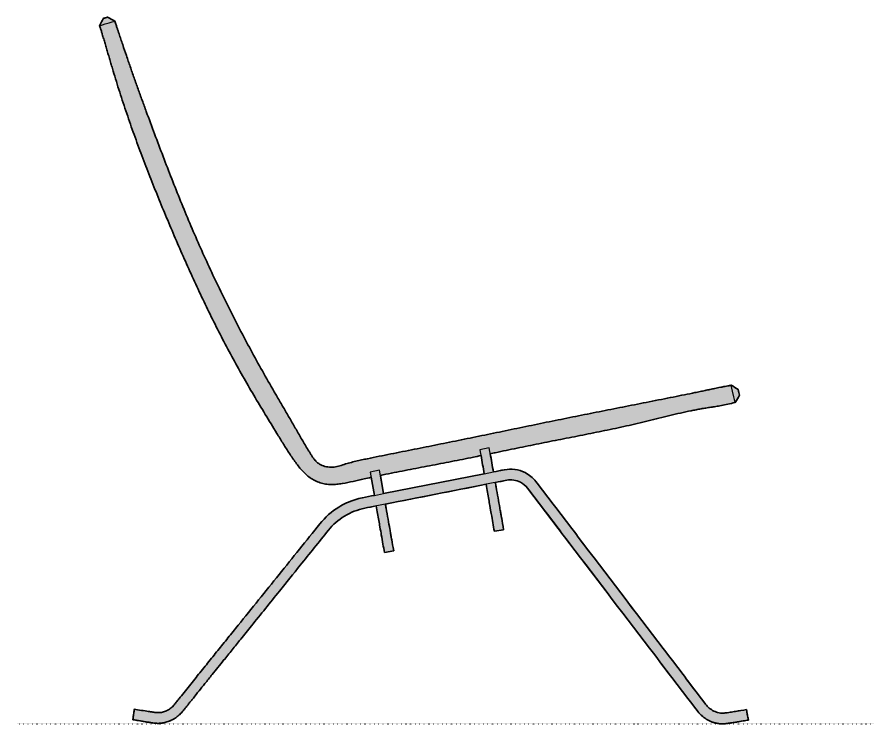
# Model space of a CAD drawing. Header units: millimetres. Extents: x 0 to 2157, y -1316 to 720.
# Drawn here: x 1283 to 2157, y 0 to 720 of the extents above; entities that cross this region are included whole.
import ezdxf

# ---------------------------------------------------------------- set-up
doc = ezdxf.new("R2010")
doc.units = ezdxf.units.MM
doc.linetypes.add('Dots', pattern=[1, 0, -1])
doc.layers.add('Blocks', color=7, linetype='Continuous')
doc.layers.add('Blocks$Fill', color=7, linetype='Continuous', true_color=0xffffff)
for name, color, linetype, lineweight, true_color in [('Blocks$Inner', 7, 'Continuous', 25, 0x007f00), ('Blocks$Outline', 7, 'Continuous', 35, 0xff3f3f), ('Groud', 7, 'Dots', 25, 0x243775)]:
    doc.layers.add(name, color=color, linetype=linetype, lineweight=lineweight, true_color=true_color)

# ---------------------------------------------------------------- blocks, each defined once
blk = doc.blocks.new('PK22 Side')
at = {"layer": 'Blocks$Fill'}
h = blk.add_hatch(color=256, dxfattribs=at)
h.paths.add_polyline_path([(-89.8, 345.17), (-89.8, 345.17), (-89.8, 345.17), (-89.8, 345.17), (-89.8, 345.17), (-89.8, 345.17), (-89.8, 345.17), (-89.8, 345.17), (-89.8, 345.17), (-89.8, 345.17), (-89.8, 345.17), (-89.8, 345.17), (-89.8, 345.17), (-89.8, 345.17), (-89.8, 345.17), (-89.8, 345.17), (-89.8, 345.17), (-89.8, 345.17), (-89.8, 345.17), (-89.8, 345.17), (-89.8, 345.17), (-89.8, 345.17), (-89.8, 345.17), (-89.8, 345.17), (-89.8, 345.17), (-89.8, 345.17), (-89.8, 345.17), (-89.8, 345.17), (-89.8, 345.17), (-93.11, 344.55), (-466.72, 269), (-472.67, 267.65), (-478.6, 266.16), (-481.55, 265.33), (-488.87, 263), (-490.35, 262.58), (-491.09, 262.38), (-491.83, 262.21), (-492.58, 262.05), (-493.33, 261.91), (-494.09, 261.79), (-494.85, 261.7), (-495.61, 261.63), (-496.38, 261.59), (-497.14, 261.56), (-497.91, 261.57), (-498.68, 261.59), (-499.46, 261.64), (-500.23, 261.71), (-500.99, 261.81), (-501.76, 261.93), (-502.53, 262.08), (-503.29, 262.24), (-504.04, 262.44), (-504.79, 262.65), (-505.54, 262.89), (-506.27, 263.16), (-506.99, 263.45), (-507.35, 263.6), (-507.7, 263.77), (-508.05, 263.93), (-508.4, 264.1), (-508.74, 264.28), (-509.08, 264.47), (-509.42, 264.66), (-509.75, 264.86), (-510.07, 265.06), (-510.39, 265.27), (-510.71, 265.49), (-511.02, 265.71), (-511.32, 265.94), (-511.62, 266.18), (-511.92, 266.42), (-512.2, 266.67), (-512.49, 266.93), (-512.76, 267.19), (-513.04, 267.45), (-513.3, 267.72), (-513.57, 268), (-513.82, 268.28), (-514.32, 268.86), (-514.81, 269.45), (-515.28, 270.06), (-515.74, 270.68), (-516.19, 271.31), (-517.06, 272.59), (-520.39, 277.82), (-526.71, 288.34), (-578.22, 378.42), (-600.83, 421.71), (-611.65, 443.62), (-632.18, 487.95), (-651.24, 532.93), (-686.23, 624.16), (-715.91, 709.15), (-718.3, 716.44), (-725.66, 720.37), (-729.71, 719.2), (-733.78, 711.66), (-733.78, 711.66), (-710.67, 635.63), (-699.58, 603.27), (-683.64, 560.68), (-657.75, 497.6), (-639.39, 456.01), (-619.92, 414.91), (-609.68, 394.61), (-599.05, 374.52), (-588, 354.64), (-564.94, 315.45), (-541.13, 276.84), (-538.02, 272.12), (-534.77, 267.46), (-533.09, 265.16), (-531.36, 262.89), (-529.56, 260.66), (-528.64, 259.58), (-527.7, 258.51), (-526.73, 257.46), (-525.75, 256.43), (-524.74, 255.42), (-523.7, 254.45), (-522.64, 253.51), (-521.55, 252.6), (-520.43, 251.72), (-519.85, 251.3), (-519.27, 250.89), (-518.68, 250.49), (-518.08, 250.1), (-517.48, 249.72), (-516.86, 249.35), (-516.24, 248.99), (-515.62, 248.64), (-514.98, 248.31), (-514.34, 247.98), (-513.69, 247.67), (-513.04, 247.37), (-512.38, 247.08), (-511.71, 246.8), (-511.04, 246.54), (-510.37, 246.29), (-509.69, 246.04), (-509.01, 245.82), (-508.32, 245.6), (-507.63, 245.4), (-506.94, 245.21), (-506.24, 245.03), (-505.54, 244.87), (-504.84, 244.72), (-504.13, 244.58), (-503.43, 244.46), (-502.72, 244.35), (-502.01, 244.25), (-501.3, 244.17), (-500.59, 244.1), (-499.88, 244.05), (-499.17, 244.01), (-498.46, 243.98), (-497.75, 243.96), (-496.32, 243.96), (-494.9, 244.01), (-493.48, 244.09), (-492.06, 244.21), (-490.65, 244.36), (-489.23, 244.53), (-486.42, 244.95), (-483.62, 245.43), (-480.83, 245.97), (-456.97, 251.29), (-453.73, 232.85), (-465.92, 230.45), (-467.82, 230.04), (-469.72, 229.57), (-471.6, 229.06), (-473.46, 228.49), (-475.66, 227.76), (-477.81, 226.97), (-479.93, 226.11), (-482.01, 225.2), (-484.05, 224.23), (-486.06, 223.2), (-488.03, 222.12), (-489.96, 220.97), (-491.34, 220.11), (-492.69, 219.21), (-494.03, 218.29), (-495.34, 217.33), (-496.63, 216.35), (-497.91, 215.34), (-499.16, 214.31), (-500.38, 213.25), (-501.59, 212.16), (-502.76, 211.04), (-503.92, 209.9), (-505.05, 208.73), (-506.15, 207.54), (-507.23, 206.33), (-508.28, 205.09), (-657.13, 20.24), (-657.83, 19.4), (-658.55, 18.58), (-658.92, 18.18), (-659.3, 17.78), (-659.68, 17.39), (-660.07, 17.01), (-660.48, 16.64), (-660.89, 16.29), (-661.32, 15.94), (-661.76, 15.61), (-662.2, 15.29), (-662.66, 14.98), (-663.12, 14.69), (-663.59, 14.41), (-664.07, 14.14), (-664.56, 13.89), (-665.05, 13.64), (-665.55, 13.41), (-666.05, 13.19), (-666.56, 12.97), (-667.07, 12.77), (-667.59, 12.58), (-668.11, 12.4), (-668.63, 12.24), (-669.16, 12.09), (-669.7, 11.95), (-670.23, 11.82), (-670.77, 11.71), (-671.32, 11.61), (-671.86, 11.53), (-672.41, 11.47), (-672.96, 11.42), (-673.52, 11.39), (-674.07, 11.38), (-674.62, 11.39), (-675.17, 11.41), (-675.73, 11.45), (-676.28, 11.5), (-677.38, 11.63), (-698.39, 14.85), (-698.65, 13.01), (-699.89, 4.23), (-694.46, 3.32), (-687.54, 2.12), (-686.6, 1.97), (-678.33, 0.76), (-676.96, 0.61), (-676.23, 0.55), (-675.45, 0.51), (-674.64, 0.48), (-673.8, 0.48), (-673.22, 0.49), (-672.65, 0.52), (-672.09, 0.55), (-671.53, 0.6), (-670.98, 0.66), (-670.43, 0.72), (-669.88, 0.8), (-669.35, 0.89), (-668.29, 1.08), (-667.26, 1.31), (-666.25, 1.58), (-665.26, 1.87), (-664.66, 2.06), (-664.08, 2.26), (-663.5, 2.46), (-662.93, 2.68), (-661.81, 3.14), (-660.72, 3.63), (-659.96, 3.99), (-659.2, 4.38), (-658.43, 4.8), (-657.67, 5.25), (-656.9, 5.72), (-656.13, 6.23), (-655.37, 6.77), (-654.62, 7.34), (-653.91, 7.91), (-653.24, 8.49), (-652.61, 9.06), (-652.01, 9.64), (-651.2, 10.46), (-650.47, 11.26), (-649.55, 12.3), (-500.6, 197.25), (-499.73, 198.32), (-498.83, 199.37), (-497.9, 200.4), (-496.96, 201.41), (-495.99, 202.4), (-495.01, 203.37), (-494, 204.31), (-492.97, 205.24), (-491.92, 206.14), (-490.85, 207.02), (-489.77, 207.87), (-488.66, 208.7), (-487.54, 209.51), (-486.4, 210.29), (-485.24, 211.05), (-484.07, 211.78), (-482.88, 212.49), (-481.68, 213.17), (-480.46, 213.82), (-479.23, 214.45), (-477.98, 215.05), (-476.72, 215.62), (-475.45, 216.16), (-474.17, 216.68), (-472.87, 217.17), (-471.57, 217.63), (-470.26, 218.07), (-468.93, 218.47), (-467.6, 218.84), (-466.26, 219.19), (-464.91, 219.51), (-463.56, 219.79), (-451.83, 222.1), (-443.45, 174.59), (-433.99, 176.26), (-442.41, 223.96), (-339.82, 244.16), (-331.36, 196.24), (-321.91, 197.9), (-330.4, 246.02), (-318.8, 248.3), (-318.36, 248.38), (-317.91, 248.45), (-317.47, 248.5), (-317.02, 248.55), (-316.58, 248.59), (-316.13, 248.63), (-315.68, 248.65), (-315.23, 248.66), (-314.79, 248.66), (-314.34, 248.66), (-313.89, 248.64), (-313.44, 248.62), (-313, 248.59), (-312.55, 248.55), (-312.1, 248.49), (-311.66, 248.43), (-311.22, 248.36), (-310.78, 248.29), (-310.34, 248.2), (-309.9, 248.1), (-309.46, 248), (-309.03, 247.88), (-308.6, 247.76), (-308.17, 247.63), (-307.74, 247.49), (-307.32, 247.34), (-306.9, 247.18), (-306.49, 247.02), (-306.07, 246.84), (-305.66, 246.66), (-305.26, 246.47), (-304.86, 246.27), (-304.33, 245.99), (-303.81, 245.7), (-303.3, 245.39), (-302.79, 245.07), (-302.3, 244.73), (-301.81, 244.39), (-301.33, 244.03), (-300.87, 243.65), (-300.41, 243.27), (-299.97, 242.87), (-299.53, 242.46), (-299.11, 242.03), (-298.7, 241.6), (-298.29, 241.16), (-297.91, 240.7), (-297.53, 240.23), (-254.33, 183.54), (-124.72, 13.48), (-124.31, 12.94), (-123.89, 12.4), (-123.45, 11.87), (-122.99, 11.34), (-122.52, 10.82), (-122.04, 10.3), (-121.55, 9.8), (-121.04, 9.3), (-120.53, 8.81), (-119.99, 8.32), (-119.45, 7.85), (-118.89, 7.39), (-118.33, 6.93), (-117.75, 6.49), (-117.16, 6.06), (-116.56, 5.65), (-115.95, 5.24), (-115.34, 4.85), (-114.71, 4.47), (-114.08, 4.1), (-113.45, 3.75), (-112.8, 3.41), (-112.14, 3.08), (-111.45, 2.75), (-110.75, 2.44), (-110.01, 2.14), (-109.26, 1.85), (-108.5, 1.57), (-107.72, 1.32), (-106.93, 1.09), (-106.12, 0.87), (-105.3, 0.68), (-104.47, 0.51), (-103.62, 0.36), (-102.76, 0.24), (-101.89, 0.14), (-101.02, 0.06), (-100.14, 0.01), (-99.26, -0.01), (-98.38, -0.01), (-97.51, 0.02), (-96.63, 0.08), (-95.76, 0.16), (-91.49, 0.69), (-88, 1.19), (-83.37, 1.96), (-77.89, 2.9), (-72.4, 3.82), (-72.78, 5.83), (-74.42, 14.55), (-74.42, 14.56), (-85.52, 12.66), (-88.3, 12.19), (-93.9, 11.37), (-96.71, 11.03), (-97.41, 10.96), (-97.76, 10.94), (-98.12, 10.92), (-98.47, 10.91), (-98.82, 10.9), (-99.18, 10.9), (-99.53, 10.91), (-99.89, 10.92), (-100.24, 10.94), (-100.59, 10.97), (-100.94, 11.01), (-101.3, 11.05), (-101.65, 11.1), (-102, 11.15), (-102.35, 11.21), (-102.69, 11.28), (-103.04, 11.35), (-103.38, 11.44), (-103.73, 11.52), (-104.07, 11.62), (-104.4, 11.72), (-104.74, 11.82), (-105.08, 11.94), (-105.41, 12.05), (-105.74, 12.18), (-106.39, 12.44), (-107.03, 12.73), (-107.66, 13.04), (-108.28, 13.36), (-108.9, 13.7), (-109.5, 14.06), (-110.08, 14.44), (-110.66, 14.83), (-111.23, 15.24), (-111.78, 15.67), (-112.32, 16.11), (-112.84, 16.56), (-113.35, 17.04), (-113.84, 17.52), (-114.32, 18.02), (-114.79, 18.54), (-115.24, 19.06), (-115.67, 19.6), (-116.09, 20.15), (-159.32, 76.88), (-289.01, 247.05), (-289.58, 247.75), (-290.16, 248.43), (-290.77, 249.1), (-291.39, 249.75), (-292.03, 250.38), (-292.69, 251), (-293.37, 251.6), (-294.06, 252.18), (-294.76, 252.74), (-295.49, 253.28), (-296.22, 253.8), (-296.97, 254.3), (-297.73, 254.78), (-298.51, 255.24), (-299.3, 255.67), (-300.1, 256.09), (-300.71, 256.39), (-301.32, 256.67), (-301.94, 256.94), (-302.56, 257.2), (-303.19, 257.45), (-303.83, 257.68), (-304.47, 257.9), (-305.11, 258.1), (-305.76, 258.3), (-306.41, 258.48), (-307.07, 258.64), (-307.73, 258.8), (-308.39, 258.94), (-309.05, 259.06), (-309.72, 259.17), (-310.39, 259.27), (-311.06, 259.36), (-311.73, 259.43), (-312.41, 259.48), (-313.08, 259.53), (-313.75, 259.55), (-314.43, 259.57), (-315.11, 259.57), (-315.78, 259.56), (-316.46, 259.53), (-317.13, 259.49), (-317.81, 259.44), (-318.48, 259.37), (-319.15, 259.29), (-319.82, 259.19), (-320.48, 259.08), (-321.15, 258.96), (-332.29, 256.76), (-335.57, 275.35), (-196.74, 303.62), (-141.48, 316.8), (-125.73, 320.12), (-115.64, 321.92), (-105.55, 323.49), (-99.9, 324.48), (-93.38, 325.83), (-85.73, 327.69), (-81.41, 334.98), (-82.88, 340.75)], flags=0)
h.paths.add_polyline_path([(-447.57, 253.27), (-344.98, 273.41), (-341.72, 254.91), (-444.3, 234.71)], flags=0)
at = {"layer": 'Blocks$Inner'}
for p, q in [((-453.72, 232.85), (-465.92, 230.45)), ((-321.91, 197.9), (-331.36, 196.24)), ((-433.99, 176.26), (-443.45, 174.59)), ((-85.52, 12.66), (-74.42, 14.56))]:
    blk.add_line(p, q, dxfattribs=at)
for points in [[(-718.3, 716.44), (-725.66, 720.37), (-729.71, 719.2), (-733.78, 711.66)], [(-733.78, 711.66), (-730.92, 712.55), (-728.05, 713.44), (-724.01, 714.6), (-721.15, 715.52), (-718.3, 716.44)], [(-85.73, 327.69), (-86.48, 330.59), (-87.23, 333.5), (-88.7, 339.27), (-89.25, 342.22), (-89.8, 345.17)], [(-332.29, 256.76), (-336.63, 281.35), (-346.04, 279.43), (-341.72, 254.91), (-332.29, 256.76), (-321.15, 258.96)], [(-444.3, 234.71), (-448.5, 258.52), (-457.91, 256.6), (-453.73, 232.85), (-444.3, 234.71), (-341.71, 254.91)], [(-318.8, 248.3), (-463.56, 219.79)], [(-289.01, 247.05), (-245.78, 190.32), (-159.32, 76.88), (-116.09, 20.15)], [(-124.72, 13.48), (-167.93, 70.17), (-254.33, 183.54), (-297.53, 240.23)], [(-72.4, 3.82), (-77.89, 2.9), (-83.37, 1.96)]]:
    blk.add_lwpolyline(points, dxfattribs=at)
for points, knots in [([(-456.97, 251.29), (-459.38, 250.77), (-463.64, 249.83), (-469.74, 248.44), (-477.12, 246.72), (-484.53, 245.15), (-492.05, 244.14), (-497.75, 243.83), (-503.44, 244.31), (-510.92, 246.14), (-519.64, 250.44), (-527.91, 258.3), (-534.88, 267.41), (-541.19, 276.81), (-547.15, 286.42), (-555.09, 299.27), (-564.97, 315.43), (-576.66, 334.94), (-588.06, 354.61), (-599.12, 374.48), (-609.74, 394.58), (-623.39, 421.65), (-636.33, 449.07), (-648.72, 476.73), (-657.78, 497.58), (-666.64, 518.52), (-675.29, 539.54), (-683.69, 560.66), (-691.81, 581.9), (-698.33, 599.69), (-703.37, 613.99), (-707.06, 624.72), (-710.68, 635.61), (-714.23, 646.62), (-717.63, 657.54), (-720.29, 666.39), (-722.33, 673.27), (-723.83, 678.39), (-725.31, 683.44), (-726.78, 688.43), (-727.99, 692.53), (-728.96, 695.79), (-729.68, 698.21), (-730.4, 700.63), (-731, 702.6), (-731.49, 704.24), (-732, 705.88), (-732.74, 708.28), (-733.43, 710.53), (-733.78, 711.66)], [-0.6029921, -0.6029921, -0.6029921, -0.6029921, -0.5952381, -0.5892857, -0.5833333, -0.5714286, -0.5654762, -0.5595238, -0.5535714, -0.547619, -0.5357143, -0.5238095, -0.5119048, -0.5, -0.4880952, -0.4761905, -0.452381, -0.4285714, -0.4047619, -0.3809524, -0.3571429, -0.3333333, -0.2857143, -0.2619048, -0.2380952, -0.2142857, -0.1904762, -0.1666667, -0.1428571, -0.1190476, -0.1071429, -0.0952381, -0.0833333, -0.0714286, -0.0595238, -0.047619, -0.0416667, -0.0357143, -0.0297619, -0.0238095, -0.0178571, -0.014881, -0.0119048, -0.0089286, -0.0059524, -0.0044643, -0.0029762, -0.0014881, 0, 0, 0, 0]), ([(-89.8, 345.17), (-90.94, 344.95), (-93.19, 344.54), (-97.02, 343.82), (-102.33, 342.8), (-105.94, 342.04), (-109.11, 341.35), (-112.38, 340.66), (-116.52, 339.78), (-121.62, 338.71), (-128.59, 337.27), (-137.54, 335.45), (-149, 333.15), (-161.1, 330.74), (-173.45, 328.29), (-185.62, 325.88), (-197.55, 323.53), (-209.55, 321.16), (-221.52, 318.79), (-237.49, 315.62), (-257.46, 311.62), (-281.39, 306.73), (-305.32, 301.81), (-329.24, 296.86), (-353.17, 291.94), (-377.1, 287.05), (-397.03, 283.05), (-412.98, 279.87), (-424.94, 277.49), (-436.88, 275.1), (-448.82, 272.71), (-458.77, 270.7), (-466.72, 269.01), (-472.68, 267.68), (-478.61, 266.2), (-484.5, 264.48), (-489.35, 262.77), (-493.32, 261.85), (-497.39, 261.42), (-502.56, 261.82), (-507.56, 263.5), (-511.08, 265.64), (-513.36, 267.67), (-515.31, 270.02), (-517.07, 272.58), (-518.75, 275.2), (-520.94, 278.69), (-523.61, 283.07), (-526.72, 288.34), (-530.79, 295.38), (-535.81, 304.2), (-541.94, 314.75), (-548.11, 325.3), (-556.34, 339.36), (-566.48, 357), (-578.28, 378.39), (-589.74, 399.95), (-600.89, 421.68), (-615.31, 450.9), (-629.02, 480.44), (-641.94, 510.34), (-651.29, 532.91), (-660.34, 555.6), (-669.15, 578.37), (-677.78, 601.26), (-684.84, 620.34), (-690.43, 635.62), (-694.59, 647.11), (-698.66, 658.56), (-702.63, 669.92), (-706.49, 681.17), (-709.65, 690.5), (-712.15, 697.93), (-713.71, 702.58), (-714.94, 706.26), (-715.89, 709.08), (-716.95, 712.3), (-717.83, 715), (-718.3, 716.44)], [7.955296, 7.955296, 7.955296, 7.955296, 7.956941, 7.958585, 7.961875, 7.968454, 7.971743, 7.975033, 7.981612, 7.988191, 7.994769, 8.007927, 8.021085, 8.034243, 8.047401, 8.060559, 8.073717, 8.086875, 8.100033, 8.113191, 8.139506, 8.165822, 8.192138, 8.218454, 8.244769, 8.271085, 8.297401, 8.310559, 8.323717, 8.336875, 8.350033, 8.363191, 8.369769, 8.376348, 8.382927, 8.389506, 8.396085, 8.399375, 8.402664, 8.409243, 8.415822, 8.419112, 8.422401, 8.425691, 8.42898, 8.432269, 8.435559, 8.442138, 8.448717, 8.455296, 8.468454, 8.481612, 8.494769, 8.507927, 8.534243, 8.560559, 8.586875, 8.613191, 8.639506, 8.692138, 8.718454, 8.744769, 8.771085, 8.797401, 8.823717, 8.850033, 8.863191, 8.876348, 8.889506, 8.902664, 8.915822, 8.92898, 8.935559, 8.942138, 8.945427, 8.948717, 8.952006, 8.955296, 8.955296, 8.955296, 8.955296]), ([(-335.57, 275.35), (-333.86, 275.69), (-324.72, 277.58), (-308.17, 281.02), (-285.93, 285.59), (-263.65, 289.99), (-241.32, 294.34), (-219.03, 298.81), (-200.44, 302.76), (-185.62, 306.14), (-174.63, 308.78), (-163.57, 311.52), (-152.41, 314.26), (-141.41, 316.85), (-132.57, 318.77), (-125.72, 320.14), (-120.64, 321.08), (-115.63, 321.94), (-110.7, 322.69), (-105.64, 323.45), (-98.17, 324.74), (-91.27, 326.26), (-85.73, 327.69)], [0.7326115, 0.7326115, 0.7326115, 0.7326115, 0.7380952, 0.7619048, 0.7857143, 0.8095238, 0.8333333, 0.8571429, 0.8809524, 0.8928571, 0.9047619, 0.9166667, 0.9285714, 0.9404762, 0.952381, 0.9583333, 0.9642857, 0.9702381, 0.9761905, 0.9821429, 0.9880952, 1, 1, 1, 1]), ([(-447.57, 253.27), (-445.71, 253.66), (-436.42, 255.56), (-419.68, 258.81), (-397.35, 263.06), (-375.02, 267.4), (-357.56, 270.86), (-347.55, 272.89), (-344.97, 273.41)], [0.613057, 0.613057, 0.613057, 0.613057, 0.6190476, 0.6428571, 0.6666667, 0.6904762, 0.7142857, 0.7225557, 0.7225557, 0.7225557, 0.7225557]), ([(-321.15, 258.96), (-317.61, 259.65), (-310.31, 259.86), (-298.66, 256.27), (-291.98, 250.82), (-289.01, 247.05)], [80.434851, 80.434851, 80.434851, 80.434851, 80.734851, 81.034851, 81.434851, 81.434851, 81.434851, 81.434851]), ([(-321.91, 197.9), (-322.78, 202.83), (-323.46, 206.72), (-324.24, 211.11), (-325.04, 215.67), (-326.12, 221.76), (-327.6, 230.17), (-329.14, 238.9), (-330.11, 244.42), (-330.4, 246.02)], [0.46097, 0.46097, 0.46097, 0.46097, 0.6818182, 0.7272727, 0.7613636, 0.7954545, 0.8636364, 0.9318182, 0.9554257, 0.9554257, 0.9554257, 0.9554257]), ([(-297.53, 240.23), (-299.5, 242.75), (-303.91, 246.38), (-311.6, 248.82), (-316.44, 248.74), (-318.8, 248.3)], [103.690007, 103.690007, 103.690007, 103.690007, 104.090007, 104.390007, 104.690007, 104.690007, 104.690007, 104.690007]), ([(-339.82, 244.16), (-339.3, 241.22), (-337.91, 233.36), (-335.81, 221.44), (-333.69, 209.44), (-332.4, 202.11), (-331.36, 196.24)], [0.0456285, 0.0456285, 0.0456285, 0.0456285, 0.0909091, 0.1818182, 0.2727273, 0.53903, 0.53903, 0.53903, 0.53903]), ([(-509.3, 203.84), (-503.92, 210.61), (-492.79, 220.48), (-479.36, 226.61), (-473.46, 228.49)], [8.9905416, 8.9905416, 8.9905416, 8.9905416, 9.4905416, 9.8365662, 9.8365662, 9.8365662, 9.8365662]), ([(-451.83, 222.1), (-451.33, 219.31), (-449.97, 211.6), (-447.89, 199.8), (-445.78, 187.8), (-444.48, 180.47), (-443.45, 174.59)], [0.0479542, 0.0479542, 0.0479542, 0.0479542, 0.0909091, 0.1818182, 0.2727273, 0.53903, 0.53903, 0.53903, 0.53903]), ([(-433.99, 176.26), (-434.86, 181.19), (-435.55, 185.07), (-436.32, 189.47), (-437.13, 194.02), (-438.2, 200.11), (-439.68, 208.52), (-441.2, 217.12), (-442.15, 222.5), (-442.41, 223.96)], [0.46097, 0.46097, 0.46097, 0.46097, 0.6818182, 0.7272727, 0.7613636, 0.7954545, 0.8636364, 0.9318182, 0.9531, 0.9531, 0.9531, 0.9531]), ([(-698.39, 14.85), (-694.55, 14.24), (-683.23, 12.48), (-680.67, 12.12), (-678.48, 11.78), (-676.28, 11.48), (-673.33, 11.28), (-669.65, 11.8), (-666.19, 13.05), (-663.57, 14.38), (-661.73, 15.57), (-660.05, 16.98), (-658.53, 18.57), (-657.12, 20.24), (-655.28, 22.49), (-653.01, 25.31), (-649.41, 29.84), (-644.92, 35.46), (-639.55, 42.17), (-632.43, 51.05), (-623.65, 61.97), (-613.27, 74.84), (-602.94, 87.62), (-589.1, 104.74), (-571.7, 126.29), (-550.91, 152.13), (-530.11, 177.99), (-516.24, 195.22), (-509.3, 203.84)], [7.9945381, 7.9945381, 7.9945381, 7.9945381, 8.0061666, 8.0139791, 8.0217916, 8.0296041, 8.0374166, 8.0530416, 8.0686666, 8.0764791, 8.0842916, 8.0921041, 8.0999166, 8.1077291, 8.1155416, 8.1311666, 8.1467916, 8.1780416, 8.2092916, 8.2405416, 8.3030416, 8.3655416, 8.4280416, 8.4905416, 8.6155416, 8.7405416, 8.8655416, 8.9905416, 8.9905416, 8.9905416, 8.9905416]), ([(-500.6, 197.25), (-510.3, 185.2), (-519.79, 173.41), (-536.33, 152.85), (-543.38, 144.08), (-555.21, 129.39), (-559.98, 123.46), (-569.55, 111.6), (-574.34, 105.66), (-582.74, 95.27), (-586.35, 90.8), (-592.87, 82.73), (-595.78, 79.13), (-601.59, 71.94), (-604.5, 68.34), (-611.26, 59.96), (-615.12, 55.16), (-621.52, 47.22), (-624.03, 44.1), (-630.43, 36.11), (-634.34, 31.23), (-639, 25.4), (-639.73, 24.47), (-641.33, 22.48), (-642.18, 21.4), (-643.91, 19.23), (-644.78, 18.14), (-646.19, 16.39), (-646.72, 15.74), (-647.73, 14.49), (-648.23, 13.89), (-649.25, 12.66), (-649.82, 11.98), (-650.94, 10.74), (-651.45, 10.2), (-652.39, 9.26), (-652.81, 8.87), (-653.68, 8.1), (-654.14, 7.71), (-655.11, 6.95), (-655.62, 6.58), (-656.64, 5.88), (-657.16, 5.55), (-658.69, 4.63), (-659.71, 4.1), (-661.08, 3.46), (-661.44, 3.3), (-662.17, 2.98), (-662.55, 2.83), (-663.68, 2.39), (-664.46, 2.11), (-666.56, 1.46), (-667.92, 1.13), (-670.77, 0.64), (-672.26, 0.5), (-674.08, 0.47), (-674.37, 0.48), (-674.92, 0.49), (-675.19, 0.5), (-675.98, 0.53), (-676.49, 0.57), (-677.92, 0.7), (-678.78, 0.81), (-679.96, 0.98), (-680.35, 1.04), (-681.12, 1.15), (-681.49, 1.21), (-682.14, 1.31), (-682.41, 1.35), (-683.3, 1.48), (-683.94, 1.57), (-685.24, 1.76), (-685.91, 1.86), (-686.91, 2.02), (-687.22, 2.07), (-687.54, 2.12)], [0, 0, 0, 0, 0.1711306, 0.1711306, 0.2982247, 0.2982247, 0.3842586, 0.3842586, 0.4702925, 0.4702925, 0.5353351, 0.5353351, 0.5880811, 0.5880811, 0.640827, 0.640827, 0.7104128, 0.7104128, 0.7549074, 0.7549074, 0.8233142, 0.8233142, 0.8361657, 0.8361657, 0.8510736, 0.8510736, 0.8659815, 0.8659815, 0.874808, 0.874808, 0.8827831, 0.8827831, 0.8907582, 0.8907582, 0.8964665, 0.8964665, 0.9003704, 0.9003704, 0.9044108, 0.9044108, 0.908575, 0.908575, 0.9127391, 0.9127391, 0.9210675, 0.9210675, 0.9240576, 0.9240576, 0.9270477, 0.9270477, 0.9330279, 0.9330279, 0.9428286, 0.9428286, 0.9526294, 0.9526294, 0.9544371, 0.9544371, 0.9562448, 0.9562448, 0.9598602, 0.9598602, 0.967091, 0.967091, 0.9710597, 0.9710597, 0.9750285, 0.9750285, 0.9781626, 0.9781626, 0.9848446, 0.9848446, 0.9915267, 0.9915267, 0.9945381, 0.9945381, 0.9945381, 0.9945381]), ([(-116.09, 20.15), (-115, 18.67), (-112.47, 15.94), (-108.55, 13.36), (-105.1, 11.87), (-102.36, 11.14), (-100, 10.89), (-98.35, 10.9), (-97.41, 10.96), (-96.71, 11.03), (-96, 11.11), (-95.07, 11.22), (-93.43, 11.43), (-91.1, 11.75), (-88.3, 12.18), (-86.44, 12.49), (-85.52, 12.66)], [84.434851, 84.434851, 84.434851, 84.434851, 84.601517, 84.768184, 84.851517, 84.934851, 85.018184, 85.059851, 85.080684, 85.101517, 85.122351, 85.143184, 85.184851, 85.268184, 85.351517, 85.434851, 85.434851, 85.434851, 85.434851]), ([(-115.34, 4.85), (-115.75, 5.11), (-116.97, 5.9), (-118.92, 7.36), (-121.8, 9.91), (-123.64, 12.03), (-124.72, 13.48)], [100.408757, 100.408757, 100.408757, 100.408757, 100.440007, 100.502507, 100.565007, 100.690007, 100.690007, 100.690007, 100.690007]), ([(-74.42, 14.56), (-74.42, 14.55), (-74.42, 14.55), (-74.42, 14.55), (-74.24, 13.59), (-74, 12.29), (-73.68, 10.6), (-73.47, 9.47), (-73.16, 7.84), (-72.78, 5.8), (-72.52, 4.46), (-72.4, 3.82)], [96.688844, 96.688844, 96.688844, 96.688844, 96.690007, 96.690007, 96.690007, 96.990007, 97.065007, 97.140007, 97.290007, 97.490007, 97.690007, 97.690007, 97.690007, 97.690007]), ([(-83.37, 1.96), (-84.91, 1.68), (-87.23, 1.3), (-89.94, 0.9), (-91.49, 0.69), (-92.65, 0.53), (-93.63, 0.41), (-94.41, 0.31), (-94.89, 0.26), (-95.31, 0.21), (-95.91, 0.14), (-96.92, 0.05), (-98.38, -0.02), (-100.14, 0), (-102.48, 0.16), (-105.34, 0.62), (-108.53, 1.52), (-111.52, 2.73), (-113.67, 3.85), (-114.92, 4.59), (-115.34, 4.85)], [99.690007, 99.690007, 99.690007, 99.690007, 99.815007, 99.877507, 99.908757, 99.940007, 99.971257, 99.986882, 100.002507, 100.0103195, 100.018132, 100.033757, 100.065007, 100.096257, 100.127507, 100.190007, 100.252507, 100.315007, 100.377507, 100.408757, 100.408757, 100.408757, 100.408757])]:
    blk.add_open_spline(points, degree=3, knots=knots, dxfattribs=at)
for points, degree in [([(-82.88, 340.75), (-89.8, 345.17)], 1), ([(-85.73, 327.69), (-81.41, 334.98)], 1), ([(-81.41, 334.98), (-82.88, 340.75)], 1), ([(-465.92, 230.45), (-468.46, 229.93), (-470.98, 229.28), (-473.46, 228.49)], 3), ([(-463.56, 219.79), (-470.8, 218.34), (-484.75, 212.89), (-495.99, 203.01), (-500.6, 197.25)], 3), ([(-699.29, 8.49), (-698.97, 10.78)], 1), ([(-698.97, 10.78), (-698.65, 13.01)], 1), ([(-698.65, 13.01), (-698.39, 14.85)], 1), ([(-699.89, 4.23), (-699.6, 6.26)], 1), ([(-694.46, 3.32), (-699.89, 4.23)], 1), ([(-699.6, 6.26), (-699.29, 8.49)], 1), ([(-687.54, 2.12), (-694.46, 3.32)], 1)]:
    blk.add_open_spline(points, degree=degree, dxfattribs=at)
at = {"layer": 'Blocks$Outline'}
for points in [[(-341.72, 254.91), (-444.3, 234.71)], [(-456.97, 251.29), (-453.73, 232.85)], [(-444.3, 234.71), (-447.57, 253.27)], [(-331.36, 196.24), (-321.91, 197.9)], [(-443.45, 174.59), (-433.99, 176.26)]]:
    blk.add_lwpolyline(points, dxfattribs=at)
for points, knots in [([(-89.8, 345.17), (-89.8, 345.17), (-89.8, 345.17), (-89.8, 345.17), (-90.94, 344.95), (-93.19, 344.54), (-97.02, 343.82), (-102.33, 342.8), (-105.94, 342.04), (-109.11, 341.35), (-112.38, 340.66), (-116.52, 339.78), (-121.62, 338.71), (-128.59, 337.27), (-137.54, 335.45), (-149, 333.15), (-161.1, 330.74), (-173.45, 328.29), (-185.62, 325.88), (-197.55, 323.53), (-209.55, 321.16), (-221.52, 318.79), (-237.49, 315.62), (-257.46, 311.62), (-281.39, 306.73), (-305.32, 301.81), (-329.24, 296.86), (-353.17, 291.94), (-377.1, 287.05), (-397.03, 283.05), (-412.98, 279.87), (-424.94, 277.49), (-436.88, 275.1), (-448.82, 272.71), (-458.77, 270.7), (-466.72, 269.01), (-472.68, 267.68), (-478.61, 266.2), (-484.5, 264.48), (-489.35, 262.77), (-493.32, 261.85), (-497.39, 261.42), (-502.56, 261.82), (-507.56, 263.5), (-511.08, 265.64), (-513.36, 267.67), (-515.31, 270.02), (-517.07, 272.58), (-518.75, 275.2), (-520.94, 278.69), (-523.61, 283.07), (-526.72, 288.34), (-530.79, 295.38), (-535.81, 304.2), (-541.94, 314.75), (-548.11, 325.3), (-556.34, 339.36), (-566.48, 357), (-578.28, 378.39), (-589.74, 399.95), (-600.89, 421.68), (-615.31, 450.9), (-629.02, 480.44), (-641.94, 510.34), (-651.29, 532.91), (-660.34, 555.6), (-669.15, 578.37), (-677.78, 601.26), (-684.84, 620.34), (-690.43, 635.62), (-694.59, 647.11), (-698.66, 658.56), (-702.63, 669.92), (-706.49, 681.17), (-709.65, 690.5), (-712.15, 697.93), (-713.71, 702.58), (-714.94, 706.26), (-715.89, 709.08), (-716.95, 712.3), (-717.83, 715), (-718.3, 716.44), (-720.75, 717.75), (-723.21, 719.06), (-725.66, 720.37), (-727.01, 719.98), (-728.36, 719.59), (-729.71, 719.2), (-731.07, 716.69), (-732.43, 714.18), (-733.78, 711.66)], [7.95529, 7.95529, 7.95529, 7.95529, 7.955296, 7.955296, 7.955296, 7.956941, 7.958585, 7.961875, 7.968454, 7.971743, 7.975033, 7.981612, 7.988191, 7.994769, 8.007927, 8.021085, 8.034243, 8.047401, 8.060559, 8.073717, 8.086875, 8.100033, 8.113191, 8.139506, 8.165822, 8.192138, 8.218454, 8.244769, 8.271085, 8.297401, 8.310559, 8.323717, 8.336875, 8.350033, 8.363191, 8.369769, 8.376348, 8.382927, 8.389506, 8.396085, 8.399375, 8.402664, 8.409243, 8.415822, 8.419112, 8.422401, 8.425691, 8.42898, 8.432269, 8.435559, 8.442138, 8.448717, 8.455296, 8.468454, 8.481612, 8.494769, 8.507927, 8.534243, 8.560559, 8.586875, 8.613191, 8.639506, 8.692138, 8.718454, 8.744769, 8.771085, 8.797401, 8.823717, 8.850033, 8.863191, 8.876348, 8.889506, 8.902664, 8.915822, 8.92898, 8.935559, 8.942138, 8.945427, 8.948717, 8.952006, 8.955296, 8.955296, 8.955296, 17.299157, 17.299157, 17.299157, 18.299157, 18.299157, 18.299157, 26.872998, 26.872998, 26.872998, 26.872998]), ([(-733.78, 711.66), (-733.78, 711.66), (-733.43, 710.53), (-732.74, 708.28), (-732, 705.88), (-731.49, 704.24), (-731, 702.6), (-730.4, 700.63), (-729.68, 698.21), (-728.96, 695.79), (-727.99, 692.53), (-726.78, 688.43), (-725.31, 683.44), (-723.83, 678.39), (-722.33, 673.27), (-720.29, 666.39), (-717.63, 657.54), (-714.23, 646.62), (-710.68, 635.61), (-707.06, 624.72), (-703.37, 613.99), (-698.33, 599.69), (-691.81, 581.9), (-683.69, 560.66), (-675.29, 539.54), (-666.64, 518.52), (-657.78, 497.58), (-648.72, 476.73), (-636.33, 449.07), (-623.39, 421.65), (-609.74, 394.58), (-599.12, 374.48), (-588.06, 354.61), (-576.66, 334.94), (-564.97, 315.43), (-555.09, 299.27), (-547.15, 286.42), (-541.19, 276.81), (-534.88, 267.41), (-527.91, 258.3), (-519.64, 250.44), (-510.92, 246.14), (-503.44, 244.31), (-497.75, 243.83), (-492.05, 244.14), (-484.53, 245.15), (-477.12, 246.72), (-469.74, 248.44), (-463.64, 249.83), (-459.38, 250.77), (-456.97, 251.29)], [0, 0, 0, 0, 0, 0.0014881, 0.0029762, 0.0044643, 0.0059524, 0.0089286, 0.0119048, 0.014881, 0.0178571, 0.0238095, 0.0297619, 0.0357143, 0.0416667, 0.047619, 0.0595238, 0.0714286, 0.0833333, 0.0952381, 0.1071429, 0.1190476, 0.1428571, 0.1666667, 0.1904762, 0.2142857, 0.2380952, 0.2619048, 0.2857143, 0.3333333, 0.3571429, 0.3809524, 0.4047619, 0.4285714, 0.452381, 0.4761905, 0.4880952, 0.5, 0.5119048, 0.5238095, 0.5357143, 0.547619, 0.5535714, 0.5595238, 0.5654762, 0.5714286, 0.5833333, 0.5892857, 0.5952381, 0.6029906, 0.6029906, 0.6029906, 0.6029906]), ([(-335.57, 275.35), (-333.86, 275.69), (-324.72, 277.58), (-308.17, 281.02), (-285.93, 285.59), (-263.65, 289.99), (-241.32, 294.34), (-219.03, 298.81), (-200.44, 302.76), (-185.62, 306.14), (-174.63, 308.78), (-163.57, 311.52), (-152.41, 314.26), (-141.41, 316.85), (-132.57, 318.77), (-125.72, 320.14), (-120.64, 321.08), (-115.63, 321.94), (-110.7, 322.69), (-105.64, 323.45), (-98.17, 324.74), (-91.27, 326.26), (-85.73, 327.69), (-84.29, 330.12), (-82.85, 332.55), (-81.41, 334.98), (-81.9, 336.9), (-82.39, 338.83), (-82.88, 340.75), (-85.19, 342.22), (-87.49, 343.7), (-89.8, 345.17)], [0.732611, 0.732611, 0.732611, 0.732611, 0.738095, 0.761905, 0.785714, 0.809524, 0.833333, 0.857143, 0.880952, 0.892857, 0.904762, 0.916667, 0.928571, 0.940476, 0.952381, 0.958333, 0.964286, 0.970238, 0.97619, 0.982143, 0.988095, 1, 1, 1, 9.470411, 9.470411, 9.470411, 10.470411, 10.470411, 10.470411, 18.674317, 18.674317, 18.674317, 18.674317]), ([(-447.57, 253.27), (-445.71, 253.66), (-436.42, 255.56), (-419.68, 258.81), (-397.35, 263.06), (-375.02, 267.4), (-357.56, 270.86), (-347.56, 272.89), (-344.98, 273.41)], [0.6130577, 0.6130577, 0.6130577, 0.6130577, 0.6190476, 0.6428571, 0.6666667, 0.6904762, 0.7142857, 0.7225491, 0.7225491, 0.7225491, 0.7225491]), ([(-330.4, 246.02), (-326.53, 246.78), (-322.67, 247.54), (-318.8, 248.3), (-316.44, 248.74), (-311.6, 248.82), (-303.91, 246.38), (-299.5, 242.75), (-297.53, 240.23), (-283.13, 221.34), (-268.73, 202.44), (-254.33, 183.54), (-225.53, 145.75), (-196.73, 107.96), (-167.93, 70.17), (-153.53, 51.27), (-139.13, 32.38), (-124.72, 13.48), (-123.64, 12.03), (-121.8, 9.91), (-118.92, 7.36), (-116.97, 5.9), (-115.75, 5.11), (-115.34, 4.85), (-114.92, 4.59), (-113.67, 3.85), (-111.52, 2.73), (-108.53, 1.52), (-105.34, 0.62), (-102.48, 0.16), (-100.14, 0), (-98.38, -0.02), (-96.92, 0.05), (-95.91, 0.14), (-95.31, 0.21), (-94.89, 0.26), (-94.41, 0.31), (-93.63, 0.41), (-92.65, 0.53), (-91.49, 0.69), (-89.94, 0.9), (-87.23, 1.3), (-84.91, 1.68), (-83.37, 1.96), (-81.54, 2.27), (-79.72, 2.59), (-77.89, 2.9), (-76.06, 3.21), (-74.23, 3.51), (-72.4, 3.82), (-72.52, 4.46), (-72.78, 5.8), (-73.16, 7.84), (-73.47, 9.47), (-73.68, 10.6), (-74, 12.29), (-74.24, 13.59), (-74.42, 14.55), (-74.42, 14.55), (-74.42, 14.55), (-74.42, 14.56), (-78.12, 13.92), (-81.82, 13.29), (-85.52, 12.66), (-86.44, 12.49), (-88.3, 12.18), (-91.1, 11.75), (-93.43, 11.43), (-95.07, 11.22), (-96, 11.11), (-96.71, 11.03), (-97.41, 10.96), (-98.35, 10.9), (-100, 10.89), (-102.36, 11.14), (-105.1, 11.87), (-108.55, 13.36), (-112.47, 15.94), (-115, 18.67), (-116.09, 20.15), (-130.5, 39.06), (-144.91, 57.97), (-159.32, 76.88), (-188.14, 114.69), (-216.96, 152.51), (-245.78, 190.32), (-260.19, 209.23), (-274.6, 228.14), (-289.01, 247.05), (-291.98, 250.82), (-298.66, 256.27), (-310.31, 259.86), (-317.61, 259.65), (-321.15, 258.96), (-324.86, 258.23), (-328.58, 257.5), (-332.29, 256.76)], [-104.770122, -104.770122, -104.770122, -104.770122, -104.690007, -104.690007, -104.690007, -104.390007, -104.090007, -103.690007, -103.690007, -103.690007, -102.690007, -102.690007, -102.690007, -101.690007, -101.690007, -101.690007, -100.690007, -100.690007, -100.690007, -100.565007, -100.502507, -100.440007, -100.408757, -100.408757, -100.408757, -100.377507, -100.315007, -100.252507, -100.190007, -100.127507, -100.096257, -100.065007, -100.033757, -100.018132, -100.01032, -100.002507, -99.986882, -99.971257, -99.940007, -99.908757, -99.877507, -99.815007, -99.690007, -99.690007, -99.690007, -98.690007, -98.690007, -98.690007, -97.690007, -97.690007, -97.690007, -97.490007, -97.290007, -97.140007, -97.065007, -96.990007, -96.690007, -96.690007, -96.690007, -96.688844, -96.688844, -96.688844, -85.434851, -85.434851, -85.434851, -85.351517, -85.268184, -85.184851, -85.143184, -85.122351, -85.101517, -85.080684, -85.059851, -85.018184, -84.934851, -84.851517, -84.768184, -84.601517, -84.434851, -84.434851, -84.434851, -83.434851, -83.434851, -83.434851, -82.434851, -82.434851, -82.434851, -81.434851, -81.434851, -81.434851, -81.034851, -80.734851, -80.434851, -80.434851, -80.434851, -69.077819, -69.077819, -69.077819, -69.077819]), ([(-321.91, 197.9), (-322.78, 202.83), (-323.46, 206.72), (-324.24, 211.11), (-325.04, 215.67), (-326.12, 221.76), (-327.6, 230.17), (-329.14, 238.9), (-330.11, 244.42), (-330.4, 246.02)], [0.46097, 0.46097, 0.46097, 0.46097, 0.6818182, 0.7272727, 0.7613636, 0.7954545, 0.8636364, 0.9318182, 0.9554257, 0.9554257, 0.9554257, 0.9554257]), ([(-339.82, 244.16), (-339.3, 241.22), (-337.91, 233.36), (-335.81, 221.44), (-333.69, 209.44), (-332.4, 202.11), (-331.36, 196.24)], [0.0456285, 0.0456285, 0.0456285, 0.0456285, 0.0909091, 0.1818182, 0.2727273, 0.53903, 0.53903, 0.53903, 0.53903]), ([(-473.46, 228.49), (-479.36, 226.61), (-492.79, 220.48), (-503.92, 210.61), (-509.3, 203.84), (-516.24, 195.22), (-530.11, 177.99), (-550.91, 152.13), (-571.7, 126.29), (-589.1, 104.74), (-602.94, 87.62), (-613.27, 74.84), (-623.65, 61.97), (-632.43, 51.05), (-639.55, 42.17), (-644.92, 35.46), (-649.41, 29.84), (-653.01, 25.31), (-655.28, 22.49), (-657.12, 20.24), (-658.53, 18.57), (-660.05, 16.98), (-661.73, 15.57), (-663.57, 14.38), (-666.19, 13.05), (-669.65, 11.8), (-673.33, 11.28), (-676.28, 11.48), (-678.48, 11.78), (-680.67, 12.12), (-683.23, 12.48), (-694.55, 14.24), (-698.39, 14.85), (-698.48, 14.24), (-698.57, 13.62), (-698.65, 13.01), (-698.76, 12.26), (-698.86, 11.52), (-698.97, 10.78), (-699.07, 10.01), (-699.18, 9.25), (-699.29, 8.49), (-699.39, 7.74), (-699.5, 7), (-699.6, 6.26), (-699.7, 5.58), (-699.79, 4.91), (-699.89, 4.23), (-698.08, 3.93), (-696.27, 3.62), (-694.46, 3.32), (-692.15, 2.92), (-689.84, 2.52), (-687.54, 2.12), (-687.22, 2.07), (-686.91, 2.02), (-685.91, 1.86), (-685.24, 1.76), (-683.94, 1.57), (-683.3, 1.48), (-682.41, 1.35), (-682.14, 1.31), (-681.49, 1.21), (-681.12, 1.15), (-680.35, 1.04), (-679.96, 0.98), (-678.78, 0.81), (-677.92, 0.7), (-676.49, 0.57), (-675.98, 0.53), (-675.19, 0.5), (-674.92, 0.49), (-674.37, 0.48), (-674.08, 0.47), (-672.26, 0.5), (-670.77, 0.64), (-667.92, 1.13), (-666.56, 1.46), (-664.46, 2.11), (-663.68, 2.39), (-662.55, 2.83), (-662.17, 2.98), (-661.44, 3.3), (-661.08, 3.46), (-659.71, 4.1), (-658.69, 4.63), (-657.16, 5.55), (-656.64, 5.88), (-655.62, 6.58), (-655.11, 6.95), (-654.14, 7.71), (-653.68, 8.1), (-652.81, 8.87), (-652.39, 9.26), (-651.45, 10.2), (-650.94, 10.74), (-649.82, 11.98), (-649.25, 12.66), (-648.23, 13.89), (-647.73, 14.49), (-646.72, 15.74), (-646.19, 16.39), (-644.78, 18.14), (-643.91, 19.23), (-642.18, 21.4), (-641.33, 22.48), (-639.73, 24.47), (-639, 25.4), (-634.34, 31.23), (-630.43, 36.11), (-624.03, 44.1), (-621.52, 47.22), (-615.12, 55.16), (-611.26, 59.96), (-604.5, 68.34), (-601.59, 71.94), (-595.78, 79.13), (-592.87, 82.73), (-586.35, 90.8), (-582.74, 95.27), (-574.34, 105.66), (-569.55, 111.6), (-559.98, 123.46), (-555.21, 129.39), (-543.38, 144.08), (-536.33, 152.85), (-519.79, 173.41), (-510.3, 185.2), (-500.6, 197.25)], [-9.836566, -9.836566, -9.836566, -9.836566, -9.490542, -8.990542, -8.990542, -8.990542, -8.865542, -8.740542, -8.615542, -8.490542, -8.428042, -8.365542, -8.303042, -8.240542, -8.209292, -8.178042, -8.146792, -8.131167, -8.115542, -8.107729, -8.099917, -8.092104, -8.084292, -8.076479, -8.068667, -8.053042, -8.037417, -8.029604, -8.021792, -8.013979, -8.006167, -7.994538, -7.994538, -7.994538, -6.994538, -6.994538, -6.994538, -5.994538, -5.994538, -5.994538, -4.994538, -4.994538, -4.994538, -3.994538, -3.994538, -3.994538, -2.994538, -2.994538, -2.994538, -1.994538, -1.994538, -1.994538, -0.994538, -0.994538, -0.994538, -0.991527, -0.991527, -0.984845, -0.984845, -0.978163, -0.978163, -0.975028, -0.975028, -0.97106, -0.97106, -0.967091, -0.967091, -0.95986, -0.95986, -0.956245, -0.956245, -0.954437, -0.954437, -0.952629, -0.952629, -0.942829, -0.942829, -0.933028, -0.933028, -0.927048, -0.927048, -0.924058, -0.924058, -0.921068, -0.921068, -0.912739, -0.912739, -0.908575, -0.908575, -0.904411, -0.904411, -0.90037, -0.90037, -0.896467, -0.896467, -0.890758, -0.890758, -0.882783, -0.882783, -0.874808, -0.874808, -0.865981, -0.865981, -0.851074, -0.851074, -0.836166, -0.836166, -0.823314, -0.823314, -0.754907, -0.754907, -0.710413, -0.710413, -0.640827, -0.640827, -0.588081, -0.588081, -0.535335, -0.535335, -0.470292, -0.470292, -0.384259, -0.384259, -0.298225, -0.298225, -0.171131, -0.171131, 0, 0, 0, 0]), ([(-453.73, 232.85), (-457.79, 232.05), (-461.85, 231.25), (-465.92, 230.45), (-468.46, 229.93), (-470.98, 229.28), (-473.46, 228.49)], [0.005746, 0.005746, 0.005746, 0.005746, 12.430011, 12.430011, 12.430011, 12.580087, 12.580087, 12.580087, 12.580087]), ([(-500.6, 197.25), (-495.99, 203.01), (-484.75, 212.89), (-470.8, 218.34), (-463.56, 219.79), (-459.65, 220.56), (-455.74, 221.33), (-451.83, 222.1)], [-106.690007, -106.690007, -106.690007, -106.690007, -106.190007, -105.690007, -105.690007, -105.690007, -105.608983, -105.608983, -105.608983, -105.608983]), ([(-451.83, 222.1), (-451.33, 219.31), (-449.97, 211.6), (-447.89, 199.8), (-445.78, 187.8), (-444.48, 180.47), (-443.45, 174.59)], [0.0479542, 0.0479542, 0.0479542, 0.0479542, 0.0909091, 0.1818182, 0.2727273, 0.53903, 0.53903, 0.53903, 0.53903]), ([(-433.99, 176.26), (-434.86, 181.19), (-435.55, 185.07), (-436.32, 189.47), (-437.13, 194.02), (-438.2, 200.11), (-439.68, 208.52), (-441.2, 217.12), (-442.15, 222.5), (-442.41, 223.96)], [0.46097, 0.46097, 0.46097, 0.46097, 0.6818182, 0.7272727, 0.7613636, 0.7954545, 0.8636364, 0.9318182, 0.9531, 0.9531, 0.9531, 0.9531])]:
    blk.add_open_spline(points, degree=3, knots=knots, dxfattribs=at)
for points in [[(-344.98, 273.41), (-343.89, 267.24), (-342.81, 261.08), (-341.72, 254.91)], [(-332.29, 256.76), (-333.38, 262.96), (-334.48, 269.16), (-335.57, 275.35)], [(-442.41, 223.96), (-408.21, 230.69), (-374.02, 237.43), (-339.82, 244.16)]]:
    blk.add_open_spline(points, degree=3, dxfattribs=at)

msp = doc.modelspace()

# ---------------------------------------------------------------- linework, layer by layer
at = {"layer": 'Groud'}
msp.add_lwpolyline([(1282.51, 0), (2156.91, 0)], dxfattribs=at)

# ---------------------------------------------------------------- block references
at = {"layer": 'Blocks'}
msp.add_blockref('PK22 Side', (2100.39, 0), dxfattribs=at)

doc.saveas('drawing.dxf')
